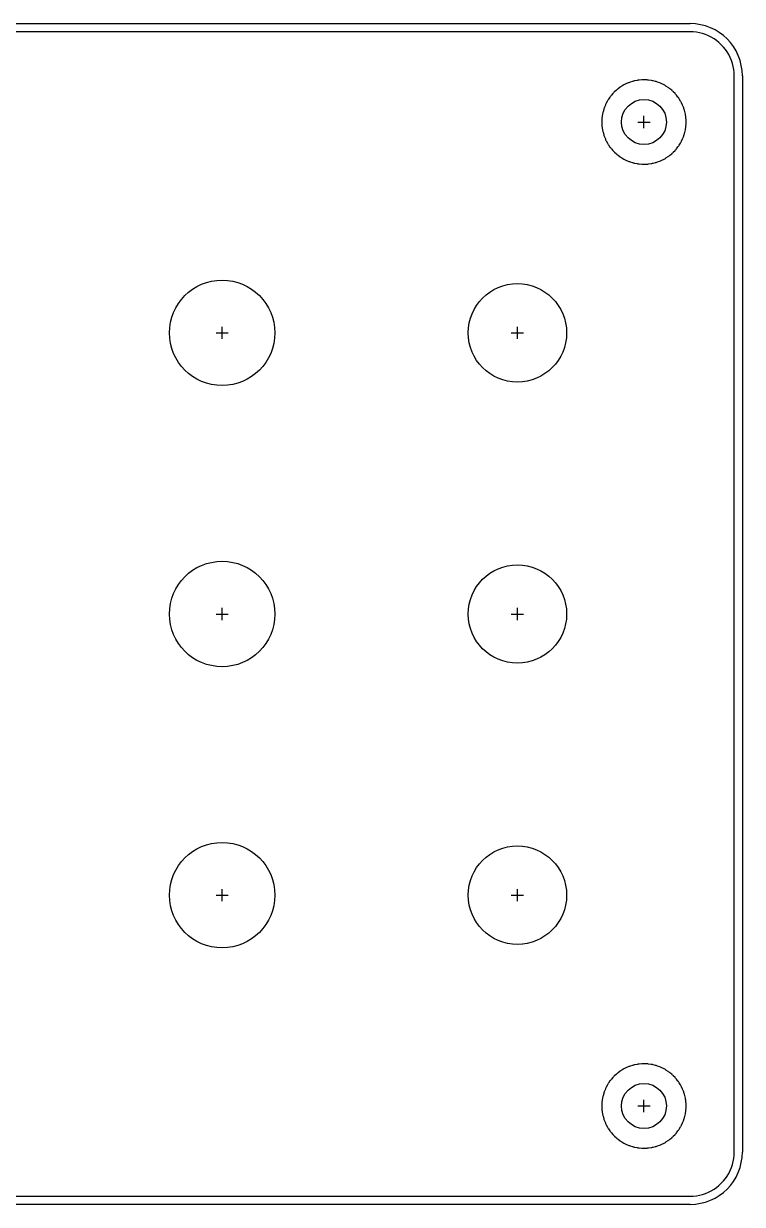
# Model space of a CAD drawing. Header units: millimetres. Extents: x 0 to 150, y 0 to 84.
# Drawn here: x 98.9 to 150, y 0 to 84 of the extents above; entities that cross this region are included whole.
import ezdxf

# ---------------------------------------------------------------- set-up
doc = ezdxf.new("R2010")
doc.units = ezdxf.units.MM
doc.layers.add('Contour', color=7, linetype='CONTINUOUS')
doc.layers.add('Points de référence', color=1, linetype='CONTINUOUS')

msp = doc.modelspace()

# ---------------------------------------------------------------- linework, layer by layer
at = {"layer": 'Contour', "color": 7, "linetype": 'CONTINUOUS'}
for p, q in [((3.719, 84), (146.281, 84)), ((146.261, 83.423), (3.739, 83.423)), ((146.261, 83.423), (3.739, 83.423)), ((146.261, 83.423), (3.739, 83.423)), ((146.503, 83.415), (146.261, 83.423)), ((146.503, 83.415), (146.261, 83.423)), ((146.503, 83.415), (146.261, 83.423)), ((146.733, 83.39), (146.503, 83.415)), ((146.733, 83.39), (146.503, 83.415)), ((146.733, 83.39), (146.503, 83.415)), ((146.947, 83.351), (146.733, 83.39)), ((146.947, 83.351), (146.733, 83.39)), ((146.947, 83.351), (146.733, 83.39)), ((147.169, 83.294), (146.947, 83.351)), ((147.169, 83.294), (146.947, 83.351)), ((147.169, 83.294), (146.947, 83.351)), ((147.376, 83.226), (147.169, 83.294)), ((147.376, 83.226), (147.169, 83.294)), ((147.376, 83.226), (147.169, 83.294)), ((147.586, 83.139), (147.376, 83.226)), ((147.586, 83.139), (147.376, 83.226)), ((147.586, 83.139), (147.376, 83.226)), ((147.792, 83.035), (147.586, 83.139)), ((147.792, 83.035), (147.586, 83.139)), ((147.792, 83.035), (147.586, 83.139)), ((147.982, 82.923), (147.792, 83.035)), ((147.982, 82.923), (147.792, 83.035)), ((147.982, 82.923), (147.792, 83.035)), ((148.164, 82.796), (147.982, 82.923)), ((148.164, 82.796), (147.982, 82.923)), ((148.164, 82.796), (147.982, 82.923)), ((148.331, 82.661), (148.164, 82.796)), ((148.331, 82.661), (148.164, 82.796)), ((148.331, 82.661), (148.164, 82.796)), ((148.502, 82.502), (148.331, 82.661)), ((148.502, 82.502), (148.331, 82.661)), ((148.502, 82.502), (148.331, 82.661)), ((148.661, 82.331), (148.502, 82.502)), ((148.661, 82.331), (148.502, 82.502)), ((148.661, 82.331), (148.502, 82.502)), ((148.796, 82.164), (148.661, 82.331)), ((148.796, 82.164), (148.661, 82.331)), ((148.796, 82.164), (148.661, 82.331)), ((148.923, 81.982), (148.796, 82.164)), ((148.923, 81.982), (148.796, 82.164)), ((148.923, 81.982), (148.796, 82.164)), ((149.035, 81.792), (148.923, 81.982)), ((149.035, 81.792), (148.923, 81.982)), ((149.035, 81.792), (148.923, 81.982)), ((149.141, 81.581), (149.035, 81.792)), ((149.141, 81.581), (149.035, 81.792)), ((149.141, 81.581), (149.035, 81.792)), ((149.226, 81.376), (149.141, 81.581)), ((149.226, 81.376), (149.141, 81.581)), ((149.226, 81.376), (149.141, 81.581)), ((149.294, 81.169), (149.226, 81.376)), ((149.294, 81.169), (149.226, 81.376)), ((149.294, 81.169), (149.226, 81.376)), ((149.351, 80.947), (149.294, 81.169)), ((149.351, 80.947), (149.294, 81.169)), ((149.351, 80.947), (149.294, 81.169)), ((149.39, 80.733), (149.351, 80.947)), ((149.39, 80.733), (149.351, 80.947)), ((149.39, 80.733), (149.351, 80.947)), ((149.415, 80.503), (149.39, 80.733)), ((149.415, 80.503), (149.39, 80.733)), ((149.415, 80.503), (149.39, 80.733)), ((141.968, 79.816), (141.918, 79.798)), ((141.968, 79.816), (141.918, 79.798)), ((142.018, 79.833), (141.968, 79.816)), ((142.018, 79.833), (141.968, 79.816)), ((142.186, 79.886), (142.018, 79.833)), ((142.186, 79.886), (142.018, 79.833)), ((142.234, 79.9), (142.186, 79.886)), ((142.234, 79.9), (142.186, 79.886)), ((142.285, 79.914), (142.234, 79.9)), ((142.285, 79.914), (142.234, 79.9)), ((142.337, 79.925), (142.285, 79.914)), ((142.337, 79.925), (142.285, 79.914)), ((142.51, 79.959), (142.337, 79.925)), ((142.51, 79.959), (142.337, 79.925)), ((142.564, 79.968), (142.51, 79.959)), ((142.564, 79.968), (142.51, 79.959)), ((142.616, 79.975), (142.564, 79.968)), ((142.616, 79.975), (142.564, 79.968)), ((142.669, 79.981), (142.616, 79.975)), ((142.669, 79.981), (142.616, 79.975)), ((142.845, 79.995), (142.669, 79.981)), ((142.845, 79.995), (142.669, 79.981)), ((142.882, 79.997), (142.845, 79.995)), ((142.882, 79.997), (142.845, 79.995)), ((142.935, 79.999), (142.882, 79.997)), ((142.935, 79.999), (142.882, 79.997)), ((142.988, 79.999), (142.935, 79.999)), ((142.988, 79.999), (142.935, 79.999)), ((143.164, 79.995), (142.988, 79.999)), ((143.164, 79.995), (142.988, 79.999)), ((143.225, 79.992), (143.164, 79.995)), ((143.225, 79.992), (143.164, 79.995)), ((143.277, 79.987), (143.225, 79.992)), ((143.277, 79.987), (143.225, 79.992)), ((143.33, 79.981), (143.277, 79.987)), ((143.33, 79.981), (143.277, 79.987)), ((143.505, 79.956), (143.33, 79.981)), ((143.505, 79.956), (143.33, 79.981)), ((143.545, 79.95), (143.505, 79.956)), ((143.545, 79.95), (143.505, 79.956)), ((143.597, 79.94), (143.545, 79.95)), ((143.597, 79.94), (143.545, 79.95)), ((143.648, 79.928), (143.597, 79.94)), ((143.648, 79.928), (143.597, 79.94)), ((143.819, 79.885), (143.648, 79.928)), ((143.819, 79.885), (143.648, 79.928)), ((143.87, 79.871), (143.819, 79.885)), ((143.87, 79.871), (143.819, 79.885)), ((143.921, 79.855), (143.87, 79.871)), ((143.921, 79.855), (143.87, 79.871)), ((143.97, 79.838), (143.921, 79.855)), ((143.97, 79.838), (143.921, 79.855)), ((144.135, 79.776), (143.97, 79.838)), ((144.135, 79.776), (143.97, 79.838)), ((149.423, 80.261), (149.415, 80.503)), ((149.423, 80.261), (149.415, 80.503)), ((149.423, 80.261), (149.415, 80.503)), ((149.423, 3.739), (149.423, 80.261)), ((149.423, 3.739), (149.423, 80.261)), ((149.423, 3.739), (149.423, 80.261)), ((150, 80.281), (150, 80.281)), ((150, 80.281), (150, 3.719)), ((140.798, 79.036), (140.682, 78.903)), ((140.798, 79.036), (140.682, 78.903)), ((140.832, 79.074), (140.798, 79.036)), ((140.832, 79.074), (140.798, 79.036)), ((140.869, 79.112), (140.832, 79.074)), ((140.869, 79.112), (140.832, 79.074)), ((140.908, 79.149), (140.869, 79.112)), ((140.908, 79.149), (140.869, 79.112)), ((141.038, 79.268), (140.908, 79.149)), ((141.038, 79.268), (140.908, 79.149)), ((141.073, 79.299), (141.038, 79.268)), ((141.073, 79.299), (141.038, 79.268)), ((141.114, 79.332), (141.073, 79.299)), ((141.114, 79.332), (141.073, 79.299)), ((141.156, 79.364), (141.114, 79.332)), ((141.156, 79.364), (141.114, 79.332)), ((141.298, 79.468), (141.156, 79.364)), ((141.298, 79.468), (141.156, 79.364)), ((141.332, 79.493), (141.298, 79.468)), ((141.332, 79.493), (141.298, 79.468)), ((141.376, 79.522), (141.332, 79.493)), ((141.376, 79.522), (141.332, 79.493)), ((141.421, 79.549), (141.376, 79.522)), ((141.421, 79.549), (141.376, 79.522)), ((141.574, 79.638), (141.421, 79.549)), ((141.574, 79.638), (141.421, 79.549)), ((141.624, 79.666), (141.574, 79.638)), ((141.624, 79.666), (141.574, 79.638)), ((141.672, 79.69), (141.624, 79.666)), ((141.672, 79.69), (141.624, 79.666)), ((141.72, 79.712), (141.672, 79.69)), ((141.72, 79.712), (141.672, 79.69)), ((141.881, 79.782), (141.72, 79.712)), ((141.881, 79.782), (141.72, 79.712)), ((141.918, 79.798), (141.881, 79.782)), ((141.918, 79.798), (141.881, 79.782)), ((144.176, 79.76), (144.135, 79.776)), ((144.176, 79.76), (144.135, 79.776)), ((144.225, 79.738), (144.176, 79.76)), ((144.225, 79.738), (144.176, 79.76)), ((144.272, 79.716), (144.225, 79.738)), ((144.272, 79.716), (144.225, 79.738)), ((144.429, 79.637), (144.272, 79.716)), ((144.429, 79.637), (144.272, 79.716)), ((144.477, 79.612), (144.429, 79.637)), ((144.477, 79.612), (144.429, 79.637)), ((144.523, 79.585), (144.477, 79.612)), ((144.523, 79.585), (144.477, 79.612)), ((144.567, 79.557), (144.523, 79.585)), ((144.567, 79.557), (144.523, 79.585)), ((144.715, 79.46), (144.567, 79.557)), ((144.715, 79.46), (144.567, 79.557)), ((144.754, 79.434), (144.715, 79.46)), ((144.754, 79.434), (144.715, 79.46)), ((144.797, 79.403), (144.754, 79.434)), ((144.797, 79.403), (144.754, 79.434)), ((144.838, 79.37), (144.797, 79.403)), ((144.838, 79.37), (144.797, 79.403)), ((144.974, 79.258), (144.838, 79.37)), ((144.974, 79.258), (144.838, 79.37)), ((145.009, 79.228), (144.974, 79.258)), ((145.009, 79.228), (144.974, 79.258)), ((145.048, 79.192), (145.009, 79.228)), ((145.048, 79.192), (145.009, 79.228)), ((145.086, 79.155), (145.048, 79.192)), ((145.086, 79.155), (145.048, 79.192)), ((145.209, 79.029), (145.086, 79.155)), ((145.209, 79.029), (145.086, 79.155)), ((145.244, 78.991), (145.209, 79.029)), ((145.244, 78.991), (145.209, 79.029)), ((145.279, 78.951), (145.244, 78.991)), ((145.279, 78.951), (145.244, 78.991)), ((140.255, 78.208), (140.189, 78.045)), ((140.255, 78.208), (140.189, 78.045)), ((140.275, 78.255), (140.255, 78.208)), ((140.275, 78.255), (140.255, 78.208)), ((140.298, 78.303), (140.275, 78.255)), ((140.298, 78.303), (140.275, 78.255)), ((140.322, 78.35), (140.298, 78.303)), ((140.322, 78.35), (140.298, 78.303)), ((140.406, 78.505), (140.322, 78.35)), ((140.406, 78.505), (140.322, 78.35)), ((140.428, 78.544), (140.406, 78.505)), ((140.428, 78.544), (140.406, 78.505)), ((140.455, 78.589), (140.428, 78.544)), ((140.455, 78.589), (140.428, 78.544)), ((140.485, 78.633), (140.455, 78.589)), ((140.485, 78.633), (140.455, 78.589)), ((140.585, 78.778), (140.485, 78.633)), ((140.585, 78.778), (140.485, 78.633)), ((140.615, 78.821), (140.585, 78.778)), ((140.615, 78.821), (140.585, 78.778)), ((140.648, 78.863), (140.615, 78.821)), ((140.648, 78.863), (140.615, 78.821)), ((140.682, 78.903), (140.648, 78.863)), ((140.682, 78.903), (140.648, 78.863)), ((145.313, 78.91), (145.279, 78.951)), ((145.313, 78.91), (145.279, 78.951)), ((145.421, 78.771), (145.313, 78.91)), ((145.421, 78.771), (145.313, 78.91)), ((145.45, 78.732), (145.421, 78.771)), ((145.45, 78.732), (145.421, 78.771)), ((145.48, 78.689), (145.45, 78.732)), ((145.48, 78.689), (145.45, 78.732)), ((145.508, 78.644), (145.48, 78.689)), ((145.508, 78.644), (145.48, 78.689)), ((145.6, 78.494), (145.508, 78.644)), ((145.6, 78.494), (145.508, 78.644)), ((145.626, 78.45), (145.6, 78.494)), ((145.626, 78.45), (145.6, 78.494)), ((145.651, 78.404), (145.626, 78.45)), ((145.651, 78.404), (145.626, 78.45)), ((145.675, 78.356), (145.651, 78.404)), ((145.675, 78.356), (145.651, 78.404)), ((145.75, 78.196), (145.675, 78.356)), ((145.75, 78.196), (145.675, 78.356)), ((145.766, 78.16), (145.75, 78.196)), ((145.766, 78.16), (145.75, 78.196)), ((145.786, 78.111), (145.766, 78.16)), ((145.786, 78.111), (145.766, 78.16)), ((140.016, 77.301), (140.012, 77.255)), ((140.016, 77.301), (140.012, 77.255)), ((140.021, 77.354), (140.016, 77.301)), ((140.021, 77.354), (140.016, 77.301)), ((140.029, 77.406), (140.021, 77.354)), ((140.029, 77.406), (140.021, 77.354)), ((140.058, 77.58), (140.029, 77.406)), ((140.058, 77.58), (140.029, 77.406)), ((140.067, 77.628), (140.058, 77.58)), ((140.067, 77.628), (140.058, 77.58)), ((140.078, 77.679), (140.067, 77.628)), ((140.078, 77.679), (140.067, 77.628)), ((140.092, 77.73), (140.078, 77.679)), ((140.092, 77.73), (140.078, 77.679)), ((140.14, 77.9), (140.092, 77.73)), ((140.14, 77.9), (140.092, 77.73)), ((140.153, 77.946), (140.14, 77.9)), ((140.153, 77.946), (140.14, 77.9)), ((140.17, 77.996), (140.153, 77.946)), ((140.17, 77.996), (140.153, 77.946)), ((140.189, 78.045), (140.17, 77.996)), ((140.189, 78.045), (140.17, 77.996)), ((145.805, 78.061), (145.786, 78.111)), ((145.805, 78.061), (145.786, 78.111)), ((145.863, 77.894), (145.805, 78.061)), ((145.863, 77.894), (145.805, 78.061)), ((145.88, 77.839), (145.863, 77.894)), ((145.88, 77.839), (145.863, 77.894)), ((145.895, 77.788), (145.88, 77.839)), ((145.895, 77.788), (145.88, 77.839)), ((145.907, 77.737), (145.895, 77.788)), ((145.907, 77.737), (145.895, 77.788)), ((145.945, 77.565), (145.907, 77.737)), ((145.945, 77.565), (145.907, 77.737)), ((145.953, 77.527), (145.945, 77.565)), ((145.953, 77.527), (145.945, 77.565)), ((145.962, 77.474), (145.953, 77.527)), ((145.962, 77.474), (145.953, 77.527)), ((145.969, 77.422), (145.962, 77.474)), ((145.969, 77.422), (145.962, 77.474)), ((145.989, 77.247), (145.969, 77.422)), ((145.989, 77.247), (145.969, 77.422)), ((140.002, 77.079), (140, 77.027)), ((140.002, 77.079), (140, 77.027)), ((140, 77.027), (140, 76.974)), ((140, 77.027), (140, 76.974)), ((140, 76.974), (140.002, 76.921)), ((140, 76.974), (140.002, 76.921)), ((140.012, 77.255), (140.002, 77.079)), ((140.012, 77.255), (140.002, 77.079)), ((140.002, 76.921), (140.012, 76.745)), ((140.002, 76.921), (140.012, 76.745)), ((140.012, 76.745), (140.016, 76.692)), ((140.012, 76.745), (140.016, 76.692)), ((140.016, 76.692), (140.022, 76.639)), ((140.016, 76.692), (140.022, 76.639)), ((140.022, 76.639), (140.029, 76.594)), ((140.022, 76.639), (140.029, 76.594)), ((140.029, 76.594), (140.058, 76.42)), ((140.029, 76.594), (140.058, 76.42)), ((145.945, 76.435), (145.955, 76.487)), ((145.945, 76.435), (145.955, 76.487)), ((145.955, 76.487), (145.964, 76.539)), ((145.955, 76.487), (145.964, 76.539)), ((145.964, 76.539), (145.969, 76.578)), ((145.964, 76.539), (145.969, 76.578)), ((145.969, 76.578), (145.989, 76.753)), ((145.969, 76.578), (145.989, 76.753)), ((145.994, 77.194), (145.989, 77.247)), ((145.994, 77.194), (145.989, 77.247)), ((145.989, 76.753), (145.994, 76.806)), ((145.989, 76.753), (145.994, 76.806)), ((145.997, 77.141), (145.994, 77.194)), ((145.997, 77.141), (145.994, 77.194)), ((145.994, 76.806), (145.997, 76.859)), ((145.994, 76.806), (145.997, 76.859)), ((145.998, 77.088), (145.997, 77.141)), ((145.998, 77.088), (145.997, 77.141)), ((145.997, 76.859), (145.998, 76.912)), ((145.997, 76.859), (145.998, 76.912)), ((145.998, 76.912), (145.998, 77.088)), ((145.998, 76.912), (145.998, 77.088)), ((140.058, 76.42), (140.068, 76.368)), ((140.058, 76.42), (140.068, 76.368)), ((140.068, 76.368), (140.079, 76.316)), ((140.068, 76.368), (140.079, 76.316)), ((140.079, 76.316), (140.092, 76.27)), ((140.079, 76.316), (140.092, 76.27)), ((140.092, 76.27), (140.14, 76.1)), ((140.092, 76.27), (140.14, 76.1)), ((140.14, 76.1), (140.155, 76.049)), ((140.14, 76.1), (140.155, 76.049)), ((140.155, 76.049), (140.172, 75.999)), ((140.155, 76.049), (140.172, 75.999)), ((140.172, 75.999), (140.189, 75.955)), ((140.172, 75.999), (140.189, 75.955)), ((140.189, 75.955), (140.255, 75.792)), ((140.189, 75.955), (140.255, 75.792)), ((140.255, 75.792), (140.276, 75.743)), ((140.255, 75.792), (140.276, 75.743)), ((140.276, 75.743), (140.299, 75.695)), ((140.276, 75.743), (140.299, 75.695)), ((140.299, 75.695), (140.322, 75.65)), ((140.299, 75.695), (140.322, 75.65)), ((140.322, 75.65), (140.406, 75.495)), ((140.322, 75.65), (140.406, 75.495)), ((145.652, 75.598), (145.675, 75.644)), ((145.652, 75.598), (145.675, 75.644)), ((145.675, 75.644), (145.75, 75.804)), ((145.675, 75.644), (145.75, 75.804)), ((145.75, 75.804), (145.771, 75.852)), ((145.75, 75.804), (145.771, 75.852)), ((145.771, 75.852), (145.791, 75.901)), ((145.771, 75.852), (145.791, 75.901)), ((145.791, 75.901), (145.805, 75.939)), ((145.791, 75.901), (145.805, 75.939)), ((145.805, 75.939), (145.863, 76.106)), ((145.805, 75.939), (145.863, 76.106)), ((145.863, 76.106), (145.879, 76.156)), ((145.863, 76.106), (145.879, 76.156)), ((145.879, 76.156), (145.893, 76.207)), ((145.879, 76.156), (145.893, 76.207)), ((145.893, 76.207), (145.907, 76.263)), ((145.893, 76.207), (145.907, 76.263)), ((145.907, 76.263), (145.945, 76.435)), ((145.907, 76.263), (145.945, 76.435)), ((140.406, 75.495), (140.432, 75.449)), ((140.406, 75.495), (140.432, 75.449)), ((140.432, 75.449), (140.46, 75.404)), ((140.432, 75.449), (140.46, 75.404)), ((140.46, 75.404), (140.485, 75.367)), ((140.46, 75.404), (140.485, 75.367)), ((140.485, 75.367), (140.585, 75.222)), ((140.485, 75.367), (140.585, 75.222)), ((140.585, 75.222), (140.615, 75.179)), ((140.585, 75.222), (140.615, 75.179)), ((140.615, 75.179), (140.648, 75.137)), ((140.615, 75.179), (140.648, 75.137)), ((140.648, 75.137), (140.682, 75.097)), ((140.648, 75.137), (140.682, 75.097)), ((140.682, 75.097), (140.798, 74.964)), ((140.682, 75.097), (140.798, 74.964)), ((140.798, 74.964), (140.833, 74.925)), ((140.798, 74.964), (140.833, 74.925)), ((140.833, 74.925), (140.87, 74.887)), ((140.833, 74.925), (140.87, 74.887)), ((140.87, 74.887), (140.908, 74.851)), ((140.87, 74.887), (140.908, 74.851)), ((140.908, 74.851), (141.038, 74.732)), ((140.908, 74.851), (141.038, 74.732)), ((144.974, 74.742), (145.014, 74.777)), ((144.974, 74.742), (145.014, 74.777)), ((145.014, 74.777), (145.053, 74.813)), ((145.014, 74.777), (145.053, 74.813)), ((145.053, 74.813), (145.086, 74.845)), ((145.053, 74.813), (145.086, 74.845)), ((145.086, 74.845), (145.209, 74.971)), ((145.086, 74.845), (145.209, 74.971)), ((145.209, 74.971), (145.245, 75.01)), ((145.209, 74.971), (145.245, 75.01)), ((145.245, 75.01), (145.28, 75.049)), ((145.245, 75.01), (145.28, 75.049)), ((145.28, 75.049), (145.313, 75.09)), ((145.28, 75.049), (145.313, 75.09)), ((145.313, 75.09), (145.421, 75.229)), ((145.313, 75.09), (145.421, 75.229)), ((145.421, 75.229), (145.452, 75.271)), ((145.421, 75.229), (145.452, 75.271)), ((145.452, 75.271), (145.482, 75.315)), ((145.452, 75.271), (145.482, 75.315)), ((145.482, 75.315), (145.508, 75.356)), ((145.482, 75.315), (145.508, 75.356)), ((145.508, 75.356), (145.6, 75.506)), ((145.508, 75.356), (145.6, 75.506)), ((145.6, 75.506), (145.627, 75.552)), ((145.6, 75.506), (145.627, 75.552)), ((145.627, 75.552), (145.652, 75.598)), ((145.627, 75.552), (145.652, 75.598)), ((141.038, 74.732), (141.077, 74.697)), ((141.038, 74.732), (141.077, 74.697)), ((141.077, 74.697), (141.118, 74.664)), ((141.077, 74.697), (141.118, 74.664)), ((141.118, 74.664), (141.156, 74.636)), ((141.118, 74.664), (141.156, 74.636)), ((141.156, 74.636), (141.298, 74.532)), ((141.156, 74.636), (141.298, 74.532)), ((141.298, 74.532), (141.341, 74.501)), ((141.298, 74.532), (141.341, 74.501)), ((141.341, 74.501), (141.385, 74.472)), ((141.341, 74.501), (141.385, 74.472)), ((141.385, 74.472), (141.421, 74.451)), ((141.385, 74.472), (141.421, 74.451)), ((141.421, 74.451), (141.574, 74.362)), ((141.421, 74.451), (141.574, 74.362)), ((141.574, 74.362), (141.62, 74.336)), ((141.574, 74.362), (141.62, 74.336)), ((141.62, 74.336), (141.667, 74.312)), ((141.62, 74.336), (141.667, 74.312)), ((141.667, 74.312), (141.72, 74.288)), ((141.667, 74.312), (141.72, 74.288)), ((141.72, 74.288), (141.881, 74.218)), ((141.72, 74.288), (141.881, 74.218)), ((141.881, 74.218), (141.93, 74.198)), ((141.881, 74.218), (141.93, 74.198)), ((141.93, 74.198), (141.979, 74.18)), ((141.93, 74.198), (141.979, 74.18)), ((141.979, 74.18), (142.018, 74.167)), ((141.979, 74.18), (142.018, 74.167)), ((142.018, 74.167), (142.186, 74.114)), ((142.018, 74.167), (142.186, 74.114)), ((142.186, 74.114), (142.237, 74.099)), ((142.186, 74.114), (142.237, 74.099)), ((142.237, 74.099), (142.288, 74.086)), ((142.237, 74.099), (142.288, 74.086)), ((142.288, 74.086), (142.337, 74.075)), ((142.288, 74.086), (142.337, 74.075)), ((142.337, 74.075), (142.51, 74.041)), ((142.337, 74.075), (142.51, 74.041)), ((142.51, 74.041), (142.562, 74.032)), ((142.51, 74.041), (142.562, 74.032)), ((142.562, 74.032), (142.615, 74.025)), ((142.562, 74.032), (142.615, 74.025)), ((142.615, 74.025), (142.669, 74.019)), ((142.615, 74.025), (142.669, 74.019)), ((142.669, 74.019), (142.845, 74.005)), ((142.669, 74.019), (142.845, 74.005)), ((142.845, 74.005), (142.898, 74.002)), ((142.845, 74.005), (142.898, 74.002)), ((142.898, 74.002), (142.951, 74.001)), ((142.898, 74.002), (142.951, 74.001)), ((142.951, 74.001), (142.988, 74.001)), ((142.951, 74.001), (142.988, 74.001)), ((142.988, 74.001), (143.164, 74.005)), ((142.988, 74.001), (143.164, 74.005)), ((143.164, 74.005), (143.217, 74.008)), ((143.164, 74.005), (143.217, 74.008)), ((143.217, 74.008), (143.269, 74.012)), ((143.217, 74.008), (143.269, 74.012)), ((143.269, 74.012), (143.33, 74.019)), ((143.269, 74.012), (143.33, 74.019)), ((143.33, 74.019), (143.505, 74.044)), ((143.33, 74.019), (143.505, 74.044)), ((143.505, 74.044), (143.557, 74.053)), ((143.505, 74.044), (143.557, 74.053)), ((143.557, 74.053), (143.609, 74.063)), ((143.557, 74.053), (143.609, 74.063)), ((143.609, 74.063), (143.648, 74.072)), ((143.609, 74.063), (143.648, 74.072)), ((143.648, 74.072), (143.819, 74.115)), ((143.648, 74.072), (143.819, 74.115)), ((143.819, 74.115), (143.87, 74.129)), ((143.819, 74.115), (143.87, 74.129)), ((143.87, 74.129), (143.921, 74.145)), ((143.87, 74.129), (143.921, 74.145)), ((143.921, 74.145), (143.97, 74.162)), ((143.921, 74.145), (143.97, 74.162)), ((143.97, 74.162), (144.135, 74.224)), ((143.97, 74.162), (144.135, 74.224)), ((144.135, 74.224), (144.185, 74.244)), ((144.135, 74.224), (144.185, 74.244)), ((144.185, 74.244), (144.233, 74.265)), ((144.185, 74.244), (144.233, 74.265)), ((144.233, 74.265), (144.272, 74.284)), ((144.233, 74.265), (144.272, 74.284)), ((144.272, 74.284), (144.429, 74.363)), ((144.272, 74.284), (144.429, 74.363)), ((144.429, 74.363), (144.476, 74.388)), ((144.429, 74.363), (144.476, 74.388)), ((144.476, 74.388), (144.522, 74.414)), ((144.476, 74.388), (144.522, 74.414)), ((144.522, 74.414), (144.567, 74.443)), ((144.522, 74.414), (144.567, 74.443)), ((144.567, 74.443), (144.715, 74.54)), ((144.567, 74.443), (144.715, 74.54)), ((144.715, 74.54), (144.759, 74.57)), ((144.715, 74.54), (144.759, 74.57)), ((144.759, 74.57), (144.802, 74.601)), ((144.759, 74.57), (144.802, 74.601)), ((144.802, 74.601), (144.838, 74.63)), ((144.802, 74.601), (144.838, 74.63)), ((144.838, 74.63), (144.974, 74.742)), ((144.838, 74.63), (144.974, 74.742)), ((141.038, 9.268), (140.908, 9.149)), ((141.038, 9.268), (140.908, 9.149)), ((141.073, 9.299), (141.038, 9.268)), ((141.073, 9.299), (141.038, 9.268)), ((141.114, 9.332), (141.073, 9.299)), ((141.114, 9.332), (141.073, 9.299)), ((141.156, 9.364), (141.114, 9.332)), ((141.156, 9.364), (141.114, 9.332)), ((141.298, 9.468), (141.156, 9.364)), ((141.298, 9.468), (141.156, 9.364)), ((141.332, 9.493), (141.298, 9.468)), ((141.332, 9.493), (141.298, 9.468)), ((141.376, 9.522), (141.332, 9.493)), ((141.376, 9.522), (141.332, 9.493)), ((141.421, 9.549), (141.376, 9.522)), ((141.421, 9.549), (141.376, 9.522)), ((141.574, 9.638), (141.421, 9.549)), ((141.574, 9.638), (141.421, 9.549)), ((141.624, 9.666), (141.574, 9.638)), ((141.624, 9.666), (141.574, 9.638)), ((141.672, 9.69), (141.624, 9.666)), ((141.672, 9.69), (141.624, 9.666)), ((141.72, 9.712), (141.672, 9.69)), ((141.72, 9.712), (141.672, 9.69)), ((141.881, 9.782), (141.72, 9.712)), ((141.881, 9.782), (141.72, 9.712)), ((141.918, 9.798), (141.881, 9.782)), ((141.918, 9.798), (141.881, 9.782)), ((141.968, 9.816), (141.918, 9.798)), ((141.968, 9.816), (141.918, 9.798)), ((142.018, 9.833), (141.968, 9.816)), ((142.018, 9.833), (141.968, 9.816)), ((142.186, 9.886), (142.018, 9.833)), ((142.186, 9.886), (142.018, 9.833)), ((142.234, 9.9), (142.186, 9.886)), ((142.234, 9.9), (142.186, 9.886)), ((142.285, 9.914), (142.234, 9.9)), ((142.285, 9.914), (142.234, 9.9)), ((142.337, 9.925), (142.285, 9.914)), ((142.337, 9.925), (142.285, 9.914)), ((142.51, 9.959), (142.337, 9.925)), ((142.51, 9.959), (142.337, 9.925)), ((142.564, 9.968), (142.51, 9.959)), ((142.564, 9.968), (142.51, 9.959)), ((142.616, 9.975), (142.564, 9.968)), ((142.616, 9.975), (142.564, 9.968)), ((142.669, 9.981), (142.616, 9.975)), ((142.669, 9.981), (142.616, 9.975)), ((142.845, 9.995), (142.669, 9.981)), ((142.845, 9.995), (142.669, 9.981)), ((142.882, 9.997), (142.845, 9.995)), ((142.882, 9.997), (142.845, 9.995)), ((142.935, 9.999), (142.882, 9.997)), ((142.935, 9.999), (142.882, 9.997)), ((142.988, 9.999), (142.935, 9.999)), ((142.988, 9.999), (142.935, 9.999)), ((143.164, 9.995), (142.988, 9.999)), ((143.164, 9.995), (142.988, 9.999)), ((143.225, 9.992), (143.164, 9.995)), ((143.225, 9.992), (143.164, 9.995)), ((143.277, 9.987), (143.225, 9.992)), ((143.277, 9.987), (143.225, 9.992)), ((143.33, 9.981), (143.277, 9.987)), ((143.33, 9.981), (143.277, 9.987)), ((143.505, 9.956), (143.33, 9.981)), ((143.505, 9.956), (143.33, 9.981)), ((143.545, 9.95), (143.505, 9.956)), ((143.545, 9.95), (143.505, 9.956)), ((143.597, 9.94), (143.545, 9.95)), ((143.597, 9.94), (143.545, 9.95)), ((143.648, 9.928), (143.597, 9.94)), ((143.648, 9.928), (143.597, 9.94)), ((143.819, 9.885), (143.648, 9.928)), ((143.819, 9.885), (143.648, 9.928)), ((143.87, 9.871), (143.819, 9.885)), ((143.87, 9.871), (143.819, 9.885)), ((143.921, 9.855), (143.87, 9.871)), ((143.921, 9.855), (143.87, 9.871)), ((143.97, 9.838), (143.921, 9.855)), ((143.97, 9.838), (143.921, 9.855)), ((144.135, 9.776), (143.97, 9.838)), ((144.135, 9.776), (143.97, 9.838)), ((144.176, 9.76), (144.135, 9.776)), ((144.176, 9.76), (144.135, 9.776)), ((144.225, 9.738), (144.176, 9.76)), ((144.225, 9.738), (144.176, 9.76)), ((144.272, 9.716), (144.225, 9.738)), ((144.272, 9.716), (144.225, 9.738)), ((144.429, 9.637), (144.272, 9.716)), ((144.429, 9.637), (144.272, 9.716)), ((144.477, 9.612), (144.429, 9.637)), ((144.477, 9.612), (144.429, 9.637)), ((144.523, 9.585), (144.477, 9.612)), ((144.523, 9.585), (144.477, 9.612)), ((144.567, 9.557), (144.523, 9.585)), ((144.567, 9.557), (144.523, 9.585)), ((144.715, 9.46), (144.567, 9.557)), ((144.715, 9.46), (144.567, 9.557)), ((144.754, 9.434), (144.715, 9.46)), ((144.754, 9.434), (144.715, 9.46)), ((144.797, 9.403), (144.754, 9.434)), ((144.797, 9.403), (144.754, 9.434)), ((144.838, 9.37), (144.797, 9.403)), ((144.838, 9.37), (144.797, 9.403)), ((144.974, 9.258), (144.838, 9.37)), ((144.974, 9.258), (144.838, 9.37)), ((145.009, 9.228), (144.974, 9.258)), ((145.009, 9.228), (144.974, 9.258)), ((140.406, 8.505), (140.322, 8.35)), ((140.406, 8.505), (140.322, 8.35)), ((140.428, 8.544), (140.406, 8.505)), ((140.428, 8.544), (140.406, 8.505)), ((140.455, 8.589), (140.428, 8.544)), ((140.455, 8.589), (140.428, 8.544)), ((140.485, 8.633), (140.455, 8.589)), ((140.485, 8.633), (140.455, 8.589)), ((140.585, 8.778), (140.485, 8.633)), ((140.585, 8.778), (140.485, 8.633)), ((140.615, 8.821), (140.585, 8.778)), ((140.615, 8.821), (140.585, 8.778)), ((140.648, 8.863), (140.615, 8.821)), ((140.648, 8.863), (140.615, 8.821)), ((140.682, 8.903), (140.648, 8.863)), ((140.682, 8.903), (140.648, 8.863)), ((140.798, 9.036), (140.682, 8.903)), ((140.798, 9.036), (140.682, 8.903)), ((140.832, 9.074), (140.798, 9.036)), ((140.832, 9.074), (140.798, 9.036)), ((140.869, 9.112), (140.832, 9.074)), ((140.869, 9.112), (140.832, 9.074)), ((140.908, 9.149), (140.869, 9.112)), ((140.908, 9.149), (140.869, 9.112)), ((145.048, 9.192), (145.009, 9.228)), ((145.048, 9.192), (145.009, 9.228)), ((145.086, 9.155), (145.048, 9.192)), ((145.086, 9.155), (145.048, 9.192)), ((145.209, 9.029), (145.086, 9.155)), ((145.209, 9.029), (145.086, 9.155)), ((145.244, 8.991), (145.209, 9.029)), ((145.244, 8.991), (145.209, 9.029)), ((145.279, 8.951), (145.244, 8.991)), ((145.279, 8.951), (145.244, 8.991)), ((145.313, 8.91), (145.279, 8.951)), ((145.313, 8.91), (145.279, 8.951)), ((145.421, 8.771), (145.313, 8.91)), ((145.421, 8.771), (145.313, 8.91)), ((145.45, 8.732), (145.421, 8.771)), ((145.45, 8.732), (145.421, 8.771)), ((145.48, 8.689), (145.45, 8.732)), ((145.48, 8.689), (145.45, 8.732)), ((145.508, 8.644), (145.48, 8.689)), ((145.508, 8.644), (145.48, 8.689)), ((145.6, 8.494), (145.508, 8.644)), ((145.6, 8.494), (145.508, 8.644)), ((145.626, 8.45), (145.6, 8.494)), ((145.626, 8.45), (145.6, 8.494)), ((145.651, 8.404), (145.626, 8.45)), ((145.651, 8.404), (145.626, 8.45)), ((145.675, 8.356), (145.651, 8.404)), ((145.675, 8.356), (145.651, 8.404)), ((140.058, 7.58), (140.029, 7.406)), ((140.058, 7.58), (140.029, 7.406)), ((140.067, 7.628), (140.058, 7.58)), ((140.067, 7.628), (140.058, 7.58)), ((140.078, 7.679), (140.067, 7.628)), ((140.078, 7.679), (140.067, 7.628)), ((140.092, 7.73), (140.078, 7.679)), ((140.092, 7.73), (140.078, 7.679)), ((140.14, 7.9), (140.092, 7.73)), ((140.14, 7.9), (140.092, 7.73)), ((140.153, 7.946), (140.14, 7.9)), ((140.153, 7.946), (140.14, 7.9)), ((140.17, 7.996), (140.153, 7.946)), ((140.17, 7.996), (140.153, 7.946)), ((140.189, 8.045), (140.17, 7.996)), ((140.189, 8.045), (140.17, 7.996)), ((140.255, 8.208), (140.189, 8.045)), ((140.255, 8.208), (140.189, 8.045)), ((140.275, 8.255), (140.255, 8.208)), ((140.275, 8.255), (140.255, 8.208)), ((140.298, 8.303), (140.275, 8.255)), ((140.298, 8.303), (140.275, 8.255)), ((140.322, 8.35), (140.298, 8.303)), ((140.322, 8.35), (140.298, 8.303)), ((145.75, 8.196), (145.675, 8.356)), ((145.75, 8.196), (145.675, 8.356)), ((145.766, 8.16), (145.75, 8.196)), ((145.766, 8.16), (145.75, 8.196)), ((145.786, 8.111), (145.766, 8.16)), ((145.786, 8.111), (145.766, 8.16)), ((145.805, 8.061), (145.786, 8.111)), ((145.805, 8.061), (145.786, 8.111)), ((145.863, 7.894), (145.805, 8.061)), ((145.863, 7.894), (145.805, 8.061)), ((145.88, 7.839), (145.863, 7.894)), ((145.88, 7.839), (145.863, 7.894)), ((145.895, 7.788), (145.88, 7.839)), ((145.895, 7.788), (145.88, 7.839)), ((145.907, 7.737), (145.895, 7.788)), ((145.907, 7.737), (145.895, 7.788)), ((145.945, 7.565), (145.907, 7.737)), ((145.945, 7.565), (145.907, 7.737)), ((145.953, 7.527), (145.945, 7.565)), ((145.953, 7.527), (145.945, 7.565)), ((140.002, 7.079), (140, 7.027)), ((140.002, 7.079), (140, 7.027)), ((140, 7.027), (140, 6.974)), ((140, 7.027), (140, 6.974)), ((140, 6.974), (140.002, 6.921)), ((140, 6.974), (140.002, 6.921)), ((140.012, 7.255), (140.002, 7.079)), ((140.012, 7.255), (140.002, 7.079)), ((140.002, 6.921), (140.012, 6.745)), ((140.002, 6.921), (140.012, 6.745)), ((140.016, 7.301), (140.012, 7.255)), ((140.016, 7.301), (140.012, 7.255)), ((140.012, 6.745), (140.016, 6.692)), ((140.012, 6.745), (140.016, 6.692)), ((140.021, 7.354), (140.016, 7.301)), ((140.021, 7.354), (140.016, 7.301)), ((140.029, 7.406), (140.021, 7.354)), ((140.029, 7.406), (140.021, 7.354)), ((145.962, 7.474), (145.953, 7.527)), ((145.962, 7.474), (145.953, 7.527)), ((145.969, 7.422), (145.962, 7.474)), ((145.969, 7.422), (145.962, 7.474)), ((145.989, 7.247), (145.969, 7.422)), ((145.989, 7.247), (145.969, 7.422)), ((145.969, 6.578), (145.989, 6.753)), ((145.969, 6.578), (145.989, 6.753)), ((145.994, 7.194), (145.989, 7.247)), ((145.994, 7.194), (145.989, 7.247)), ((145.989, 6.753), (145.994, 6.806)), ((145.989, 6.753), (145.994, 6.806)), ((145.997, 7.141), (145.994, 7.194)), ((145.997, 7.141), (145.994, 7.194)), ((145.994, 6.806), (145.997, 6.859)), ((145.994, 6.806), (145.997, 6.859)), ((145.998, 7.088), (145.997, 7.141)), ((145.998, 7.088), (145.997, 7.141)), ((145.997, 6.859), (145.998, 6.912)), ((145.997, 6.859), (145.998, 6.912)), ((145.998, 6.912), (145.998, 7.088)), ((145.998, 6.912), (145.998, 7.088)), ((140.016, 6.692), (140.022, 6.639)), ((140.016, 6.692), (140.022, 6.639)), ((140.022, 6.639), (140.029, 6.594)), ((140.022, 6.639), (140.029, 6.594)), ((140.029, 6.594), (140.058, 6.42)), ((140.029, 6.594), (140.058, 6.42)), ((140.058, 6.42), (140.068, 6.368)), ((140.058, 6.42), (140.068, 6.368)), ((140.068, 6.368), (140.079, 6.316)), ((140.068, 6.368), (140.079, 6.316)), ((140.079, 6.316), (140.092, 6.27)), ((140.079, 6.316), (140.092, 6.27)), ((140.092, 6.27), (140.14, 6.1)), ((140.092, 6.27), (140.14, 6.1)), ((140.14, 6.1), (140.155, 6.049)), ((140.14, 6.1), (140.155, 6.049)), ((140.155, 6.049), (140.172, 5.999)), ((140.155, 6.049), (140.172, 5.999)), ((140.172, 5.999), (140.189, 5.955)), ((140.172, 5.999), (140.189, 5.955)), ((140.189, 5.955), (140.255, 5.792)), ((140.189, 5.955), (140.255, 5.792)), ((145.771, 5.852), (145.791, 5.901)), ((145.771, 5.852), (145.791, 5.901)), ((145.791, 5.901), (145.805, 5.939)), ((145.791, 5.901), (145.805, 5.939)), ((145.805, 5.939), (145.863, 6.106)), ((145.805, 5.939), (145.863, 6.106)), ((145.863, 6.106), (145.879, 6.156)), ((145.863, 6.106), (145.879, 6.156)), ((145.879, 6.156), (145.893, 6.207)), ((145.879, 6.156), (145.893, 6.207)), ((145.893, 6.207), (145.907, 6.263)), ((145.893, 6.207), (145.907, 6.263)), ((145.907, 6.263), (145.945, 6.435)), ((145.907, 6.263), (145.945, 6.435)), ((145.945, 6.435), (145.955, 6.487)), ((145.945, 6.435), (145.955, 6.487)), ((145.955, 6.487), (145.964, 6.539)), ((145.955, 6.487), (145.964, 6.539)), ((145.964, 6.539), (145.969, 6.578)), ((145.964, 6.539), (145.969, 6.578)), ((140.255, 5.792), (140.276, 5.743)), ((140.255, 5.792), (140.276, 5.743)), ((140.276, 5.743), (140.299, 5.695)), ((140.276, 5.743), (140.299, 5.695)), ((140.299, 5.695), (140.322, 5.65)), ((140.299, 5.695), (140.322, 5.65)), ((140.322, 5.65), (140.406, 5.495)), ((140.322, 5.65), (140.406, 5.495)), ((140.406, 5.495), (140.432, 5.449)), ((140.406, 5.495), (140.432, 5.449)), ((140.432, 5.449), (140.46, 5.404)), ((140.432, 5.449), (140.46, 5.404)), ((140.46, 5.404), (140.485, 5.367)), ((140.46, 5.404), (140.485, 5.367)), ((140.485, 5.367), (140.585, 5.222)), ((140.485, 5.367), (140.585, 5.222)), ((140.585, 5.222), (140.615, 5.179)), ((140.585, 5.222), (140.615, 5.179)), ((140.615, 5.179), (140.648, 5.137)), ((140.615, 5.179), (140.648, 5.137)), ((140.648, 5.137), (140.682, 5.097)), ((140.648, 5.137), (140.682, 5.097)), ((140.682, 5.097), (140.798, 4.964)), ((140.682, 5.097), (140.798, 4.964)), ((145.245, 5.01), (145.28, 5.049)), ((145.245, 5.01), (145.28, 5.049)), ((145.28, 5.049), (145.313, 5.09)), ((145.28, 5.049), (145.313, 5.09)), ((145.313, 5.09), (145.421, 5.229)), ((145.313, 5.09), (145.421, 5.229)), ((145.421, 5.229), (145.452, 5.271)), ((145.421, 5.229), (145.452, 5.271)), ((145.452, 5.271), (145.482, 5.315)), ((145.452, 5.271), (145.482, 5.315)), ((145.482, 5.315), (145.508, 5.356)), ((145.482, 5.315), (145.508, 5.356)), ((145.508, 5.356), (145.6, 5.506)), ((145.508, 5.356), (145.6, 5.506)), ((145.6, 5.506), (145.627, 5.552)), ((145.6, 5.506), (145.627, 5.552)), ((145.627, 5.552), (145.652, 5.598)), ((145.627, 5.552), (145.652, 5.598)), ((145.652, 5.598), (145.675, 5.644)), ((145.652, 5.598), (145.675, 5.644)), ((145.675, 5.644), (145.75, 5.804)), ((145.675, 5.644), (145.75, 5.804)), ((145.75, 5.804), (145.771, 5.852)), ((145.75, 5.804), (145.771, 5.852)), ((140.798, 4.964), (140.833, 4.925)), ((140.798, 4.964), (140.833, 4.925)), ((140.833, 4.925), (140.87, 4.887)), ((140.833, 4.925), (140.87, 4.887)), ((140.87, 4.887), (140.908, 4.851)), ((140.87, 4.887), (140.908, 4.851)), ((140.908, 4.851), (141.038, 4.732)), ((140.908, 4.851), (141.038, 4.732)), ((141.038, 4.732), (141.077, 4.697)), ((141.038, 4.732), (141.077, 4.697)), ((141.077, 4.697), (141.118, 4.664)), ((141.077, 4.697), (141.118, 4.664)), ((141.118, 4.664), (141.156, 4.636)), ((141.118, 4.664), (141.156, 4.636)), ((141.156, 4.636), (141.298, 4.532)), ((141.156, 4.636), (141.298, 4.532)), ((141.298, 4.532), (141.341, 4.501)), ((141.298, 4.532), (141.341, 4.501)), ((141.341, 4.501), (141.385, 4.472)), ((141.341, 4.501), (141.385, 4.472)), ((141.385, 4.472), (141.421, 4.451)), ((141.385, 4.472), (141.421, 4.451)), ((141.421, 4.451), (141.574, 4.362)), ((141.421, 4.451), (141.574, 4.362)), ((141.574, 4.362), (141.62, 4.336)), ((141.574, 4.362), (141.62, 4.336)), ((141.62, 4.336), (141.667, 4.312)), ((141.62, 4.336), (141.667, 4.312)), ((141.667, 4.312), (141.72, 4.288)), ((141.667, 4.312), (141.72, 4.288)), ((141.72, 4.288), (141.881, 4.218)), ((141.72, 4.288), (141.881, 4.218)), ((141.881, 4.218), (141.93, 4.198)), ((141.881, 4.218), (141.93, 4.198)), ((143.97, 4.162), (144.135, 4.224)), ((143.97, 4.162), (144.135, 4.224)), ((144.135, 4.224), (144.185, 4.244)), ((144.135, 4.224), (144.185, 4.244)), ((144.185, 4.244), (144.233, 4.265)), ((144.185, 4.244), (144.233, 4.265)), ((144.233, 4.265), (144.272, 4.284)), ((144.233, 4.265), (144.272, 4.284)), ((144.272, 4.284), (144.429, 4.363)), ((144.272, 4.284), (144.429, 4.363)), ((144.429, 4.363), (144.476, 4.388)), ((144.429, 4.363), (144.476, 4.388)), ((144.476, 4.388), (144.522, 4.414)), ((144.476, 4.388), (144.522, 4.414)), ((144.522, 4.414), (144.567, 4.443)), ((144.522, 4.414), (144.567, 4.443)), ((144.567, 4.443), (144.715, 4.54)), ((144.567, 4.443), (144.715, 4.54)), ((144.715, 4.54), (144.759, 4.57)), ((144.715, 4.54), (144.759, 4.57)), ((144.759, 4.57), (144.802, 4.601)), ((144.759, 4.57), (144.802, 4.601)), ((144.802, 4.601), (144.838, 4.63)), ((144.802, 4.601), (144.838, 4.63)), ((144.838, 4.63), (144.974, 4.742)), ((144.838, 4.63), (144.974, 4.742)), ((144.974, 4.742), (145.014, 4.777)), ((144.974, 4.742), (145.014, 4.777)), ((145.014, 4.777), (145.053, 4.813)), ((145.014, 4.777), (145.053, 4.813)), ((145.053, 4.813), (145.086, 4.845)), ((145.053, 4.813), (145.086, 4.845)), ((145.086, 4.845), (145.209, 4.971)), ((145.086, 4.845), (145.209, 4.971)), ((145.209, 4.971), (145.245, 5.01)), ((145.209, 4.971), (145.245, 5.01)), ((141.93, 4.198), (141.979, 4.18)), ((141.93, 4.198), (141.979, 4.18)), ((141.979, 4.18), (142.018, 4.167)), ((141.979, 4.18), (142.018, 4.167)), ((142.018, 4.167), (142.186, 4.114)), ((142.018, 4.167), (142.186, 4.114)), ((142.186, 4.114), (142.237, 4.099)), ((142.186, 4.114), (142.237, 4.099)), ((142.237, 4.099), (142.288, 4.086)), ((142.237, 4.099), (142.288, 4.086)), ((142.288, 4.086), (142.337, 4.075)), ((142.288, 4.086), (142.337, 4.075)), ((142.337, 4.075), (142.51, 4.041)), ((142.337, 4.075), (142.51, 4.041)), ((142.51, 4.041), (142.562, 4.032)), ((142.51, 4.041), (142.562, 4.032)), ((142.562, 4.032), (142.615, 4.025)), ((142.562, 4.032), (142.615, 4.025)), ((142.615, 4.025), (142.669, 4.019)), ((142.615, 4.025), (142.669, 4.019)), ((142.669, 4.019), (142.845, 4.005)), ((142.669, 4.019), (142.845, 4.005)), ((142.845, 4.005), (142.898, 4.002)), ((142.845, 4.005), (142.898, 4.002)), ((142.898, 4.002), (142.951, 4.001)), ((142.898, 4.002), (142.951, 4.001)), ((142.951, 4.001), (142.988, 4.001)), ((142.951, 4.001), (142.988, 4.001)), ((142.988, 4.001), (143.164, 4.005)), ((142.988, 4.001), (143.164, 4.005)), ((143.164, 4.005), (143.217, 4.008)), ((143.164, 4.005), (143.217, 4.008)), ((143.217, 4.008), (143.269, 4.012)), ((143.217, 4.008), (143.269, 4.012)), ((143.269, 4.012), (143.33, 4.019)), ((143.269, 4.012), (143.33, 4.019)), ((143.33, 4.019), (143.505, 4.044)), ((143.33, 4.019), (143.505, 4.044)), ((143.505, 4.044), (143.557, 4.053)), ((143.505, 4.044), (143.557, 4.053)), ((143.557, 4.053), (143.609, 4.063)), ((143.557, 4.053), (143.609, 4.063)), ((143.609, 4.063), (143.648, 4.072)), ((143.609, 4.063), (143.648, 4.072)), ((143.648, 4.072), (143.819, 4.115)), ((143.648, 4.072), (143.819, 4.115)), ((143.819, 4.115), (143.87, 4.129)), ((143.819, 4.115), (143.87, 4.129)), ((143.87, 4.129), (143.921, 4.145)), ((143.87, 4.129), (143.921, 4.145)), ((143.921, 4.145), (143.97, 4.162)), ((143.921, 4.145), (143.97, 4.162)), ((149.39, 3.267), (149.415, 3.497)), ((149.39, 3.267), (149.415, 3.497)), ((149.39, 3.267), (149.415, 3.497)), ((149.415, 3.497), (149.423, 3.739)), ((149.415, 3.497), (149.423, 3.739)), ((149.415, 3.497), (149.423, 3.739)), ((149.139, 2.414), (149.226, 2.624)), ((149.139, 2.414), (149.226, 2.624)), ((149.139, 2.414), (149.226, 2.624)), ((149.226, 2.624), (149.294, 2.831)), ((149.226, 2.624), (149.294, 2.831)), ((149.226, 2.624), (149.294, 2.831)), ((149.294, 2.831), (149.351, 3.053)), ((149.294, 2.831), (149.351, 3.053)), ((149.294, 2.831), (149.351, 3.053)), ((149.351, 3.053), (149.39, 3.267)), ((149.351, 3.053), (149.39, 3.267)), ((149.351, 3.053), (149.39, 3.267)), ((148.661, 1.669), (148.796, 1.836)), ((148.661, 1.669), (148.796, 1.836)), ((148.661, 1.669), (148.796, 1.836)), ((148.796, 1.836), (148.923, 2.018)), ((148.796, 1.836), (148.923, 2.018)), ((148.796, 1.836), (148.923, 2.018)), ((148.923, 2.018), (149.035, 2.208)), ((148.923, 2.018), (149.035, 2.208)), ((148.923, 2.018), (149.035, 2.208)), ((149.035, 2.208), (149.139, 2.414)), ((149.035, 2.208), (149.139, 2.414)), ((149.035, 2.208), (149.139, 2.414)), ((147.376, 0.774), (147.586, 0.861)), ((147.376, 0.774), (147.586, 0.861)), ((147.376, 0.774), (147.586, 0.861)), ((147.586, 0.861), (147.792, 0.965)), ((147.586, 0.861), (147.792, 0.965)), ((147.586, 0.861), (147.792, 0.965)), ((147.792, 0.965), (147.982, 1.077)), ((147.792, 0.965), (147.982, 1.077)), ((147.792, 0.965), (147.982, 1.077)), ((147.982, 1.077), (148.164, 1.204)), ((147.982, 1.077), (148.164, 1.204)), ((147.982, 1.077), (148.164, 1.204)), ((148.164, 1.204), (148.331, 1.339)), ((148.164, 1.204), (148.331, 1.339)), ((148.164, 1.204), (148.331, 1.339)), ((148.331, 1.339), (148.502, 1.498)), ((148.331, 1.339), (148.502, 1.498)), ((148.331, 1.339), (148.502, 1.498)), ((148.502, 1.498), (148.661, 1.669)), ((148.502, 1.498), (148.661, 1.669)), ((148.502, 1.498), (148.661, 1.669)), ((146.281, 0), (3.719, 0)), ((3.739, 0.577), (146.261, 0.577)), ((3.739, 0.577), (146.261, 0.577)), ((3.739, 0.577), (146.261, 0.577)), ((146.261, 0.577), (146.503, 0.585)), ((146.261, 0.577), (146.503, 0.585)), ((146.261, 0.577), (146.503, 0.585)), ((146.281, 0), (146.281, 0)), ((146.503, 0.585), (146.733, 0.61)), ((146.503, 0.585), (146.733, 0.61)), ((146.503, 0.585), (146.733, 0.61)), ((146.733, 0.61), (146.947, 0.649)), ((146.733, 0.61), (146.947, 0.649)), ((146.733, 0.61), (146.947, 0.649)), ((146.947, 0.649), (147.169, 0.706)), ((146.947, 0.649), (147.169, 0.706)), ((146.947, 0.649), (147.169, 0.706)), ((147.169, 0.706), (147.376, 0.774)), ((147.169, 0.706), (147.376, 0.774)), ((147.169, 0.706), (147.376, 0.774))]:
    msp.add_line(p, q, dxfattribs=at)
for centre, radius in [((143, 77), 1.6), ((143, 77), 1.6), ((113, 62), 3.75), ((134, 62), 3.5), ((113, 42), 3.75), ((134, 42), 3.5), ((113, 22), 3.75), ((134, 22), 3.5), ((143, 7), 1.6), ((143, 7), 1.6)]:
    msp.add_circle(centre, radius, dxfattribs=at)
for centre, start, end in [((146.281, 80.281), 0, 90), ((146.281, 3.719), -90, 0)]:
    msp.add_arc(centre, 3.719, start, end, dxfattribs=at)
at = {"layer": 'Points de référence', "color": 1, "linetype": 'CONTINUOUS'}
for p, q in [((143, 76.566), (143, 77.434)), ((142.566, 77), (143.434, 77)), ((113, 61.566), (113, 62.434)), ((134, 61.566), (134, 62.434)), ((112.566, 62), (113.434, 62)), ((133.566, 62), (134.434, 62)), ((112.566, 42), (113.434, 42)), ((113, 41.566), (113, 42.434)), ((133.566, 42), (134.434, 42)), ((134, 41.566), (134, 42.434)), ((112.566, 22), (113.434, 22)), ((113, 21.566), (113, 22.434)), ((133.566, 22), (134.434, 22)), ((134, 21.566), (134, 22.434)), ((142.566, 7), (143.434, 7)), ((143, 6.566), (143, 7.434))]:
    msp.add_line(p, q, dxfattribs=at)

doc.saveas('drawing.dxf')
